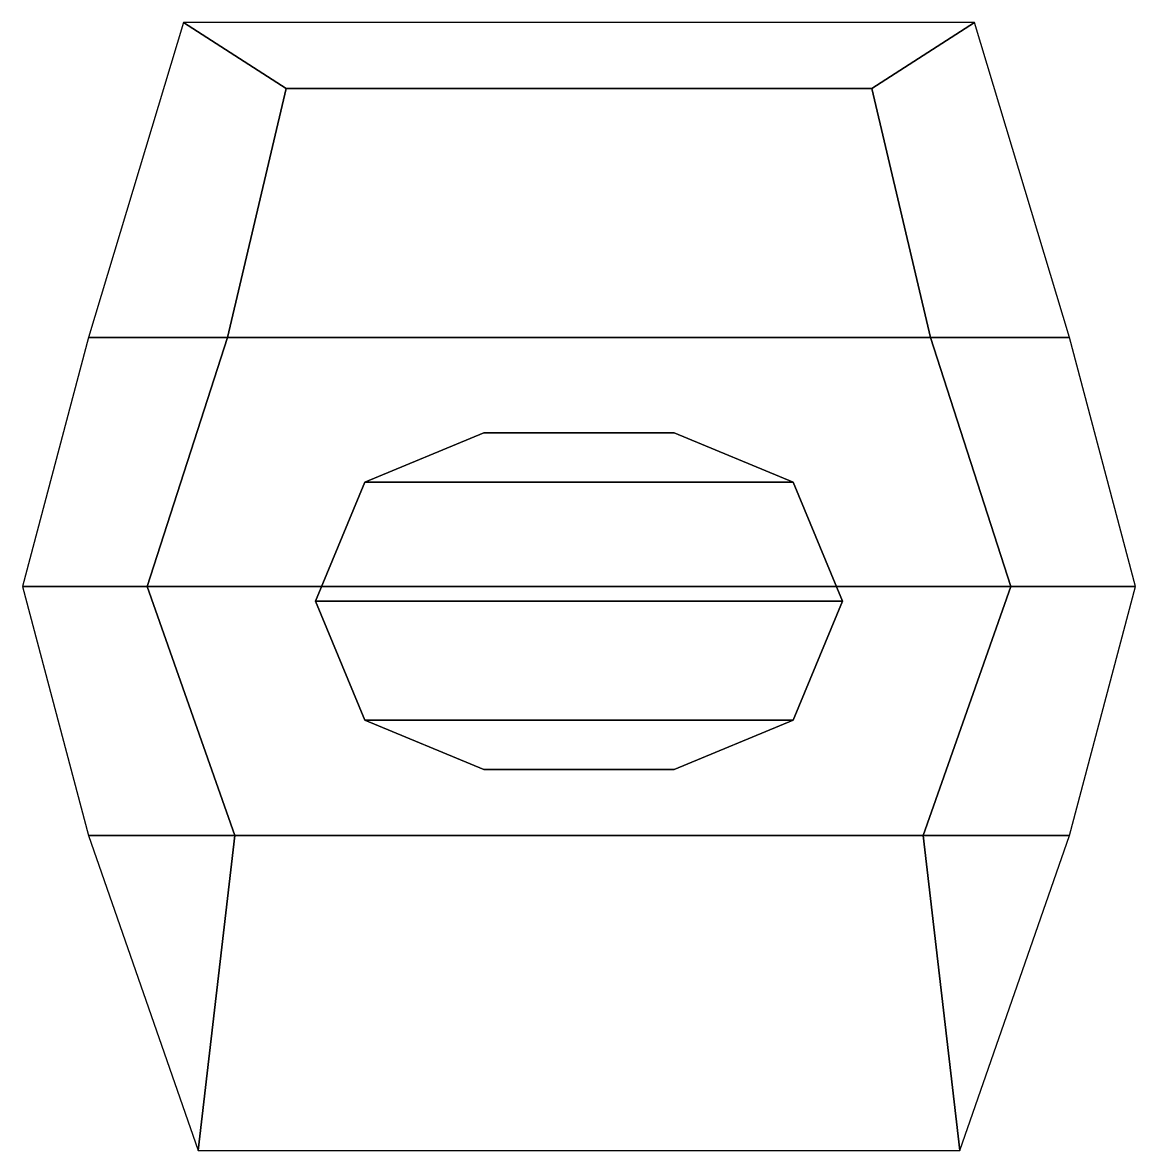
# Model space of a CAD drawing. Extents: x -0.76 to 0.76, y -0.77 to 0.77.
import ezdxf

# ---------------------------------------------------------------- set-up
doc = ezdxf.new("R2010")
doc.units = 0
doc.layers.add('TURRET', color=2, linetype='CONTINUOUS')

msp = doc.modelspace()

# ---------------------------------------------------------------- linework, layer by layer
at = {"layer": 'TURRET'}
for points in [[(-0.4, 0.68, 0.51), (-0.54, 0.77), (-0.67, 0.34), (-0.48, 0.34, 0.58)], [(0.4, 0.68, 0.51), (0.54, 0.77), (-0.54, 0.77), (-0.4, 0.68, 0.51)], [(0.67, 0.34), (0.54, 0.77), (0.4, 0.68, 0.51), (0.48, 0.34, 0.58)], [(0.48, 0.34, 0.58), (0.4, 0.68, 0.51), (-0.4, 0.68, 0.51), (-0.48, 0.34, 0.58)], [(-0.67, 0.34), (-0.76, 0), (-0.59, 0, 0.58), (-0.48, 0.34, 0.58)], [(-0.48, 0.34, 0.58), (-0.59, 0, 0.58), (0.59, 0, 0.58), (0.48, 0.34, 0.58)], [(0.59, 0, 0.58), (0.76, 0), (0.67, 0.34), (0.48, 0.34, 0.58)], [(-0.13, 0.21, 0.58), (-0.2926, 0.1426, 0.58), (-0.2926, 0.1426, 0.62), (-0.13, 0.21, 0.62)], [(0.13, 0.21, 0.62), (-0.13, 0.21, 0.62), (-0.2926, 0.1426, 0.62), (0.2926, 0.1426, 0.62)], [(0.13, 0.21, 0.58), (-0.13, 0.21, 0.58), (-0.13, 0.21, 0.62), (0.13, 0.21, 0.62)], [(0.13, 0.21, 0.62), (0.2926, 0.1426, 0.62), (0.2926, 0.1426, 0.58), (0.13, 0.21, 0.58)], [(-0.2926, 0.1426, 0.58), (-0.36, -0.02, 0.58), (-0.36, -0.02, 0.62), (-0.2926, 0.1426, 0.62)], [(0.2926, 0.1426, 0.62), (-0.2926, 0.1426, 0.62), (-0.36, -0.02, 0.62), (0.36, -0.02, 0.62)], [(0.2926, 0.1426, 0.62), (0.36, -0.02, 0.62), (0.36, -0.02, 0.58), (0.2926, 0.1426, 0.58)], [(-0.59, 0, 0.58), (-0.76, 0), (-0.67, -0.34), (-0.47, -0.34, 0.58)], [(0.47, -0.34, 0.58), (0.59, 0, 0.58), (-0.59, 0, 0.58), (-0.47, -0.34, 0.58)], [(0.67, -0.34), (0.76, 0), (0.59, 0, 0.58), (0.47, -0.34, 0.58)], [(-0.36, -0.02, 0.58), (-0.2926, -0.1826, 0.58), (-0.2926, -0.1826, 0.62), (-0.36, -0.02, 0.62)], [(0.36, -0.02, 0.62), (-0.36, -0.02, 0.62), (-0.2926, -0.1826, 0.62), (0.2926, -0.1826, 0.62)], [(0.36, -0.02, 0.62), (0.2926, -0.1826, 0.62), (0.2926, -0.1826, 0.58), (0.36, -0.02, 0.58)], [(-0.2926, -0.1826, 0.58), (-0.13, -0.25, 0.58), (-0.13, -0.25, 0.62), (-0.2926, -0.1826, 0.62)], [(0.2926, -0.1826, 0.62), (-0.2926, -0.1826, 0.62), (-0.13, -0.25, 0.62), (0.13, -0.25, 0.62)], [(0.2926, -0.1826, 0.62), (0.13, -0.25, 0.62), (0.13, -0.25, 0.58), (0.2926, -0.1826, 0.58)], [(0.13, -0.25, 0.62), (-0.13, -0.25, 0.62), (-0.13, -0.25, 0.58), (0.13, -0.25, 0.58)], [(-0.67, -0.34), (-0.52, -0.77), (-0.52, -0.77), (-0.47, -0.34, 0.58)], [(-0.47, -0.34, 0.58), (-0.52, -0.77), (0.52, -0.77), (0.47, -0.34, 0.58)], [(0.52, -0.77), (0.52, -0.77), (0.67, -0.34), (0.47, -0.34, 0.58)]]:
    msp.add_3dface(points, dxfattribs=at)

doc.saveas('drawing.dxf')
